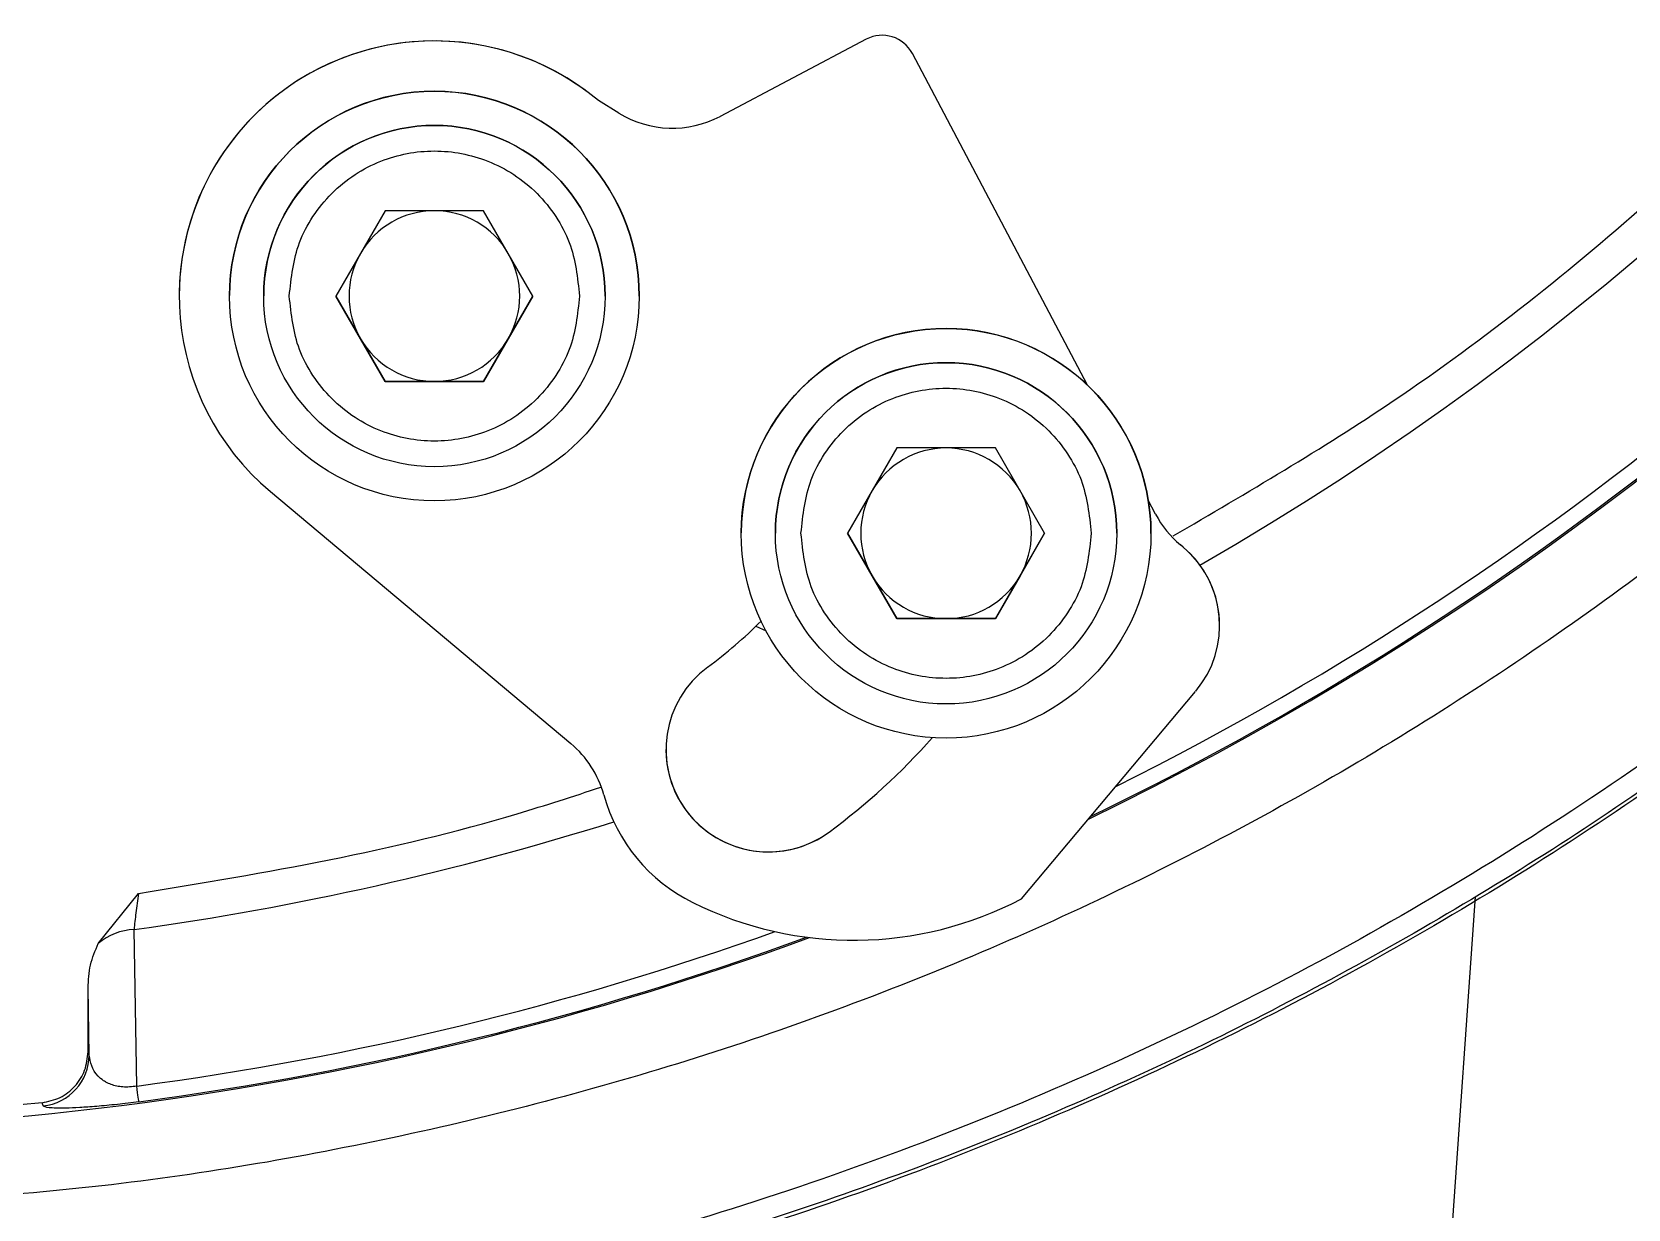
# Model space of a CAD drawing. Header units: millimetres. Extents: x 2160 to 4596, y 811 to 2534.
# Drawn here: x 2883.06 to 2929.81, y 2145.08 to 2179.57 of the extents above; entities that cross this region are included whole.
import ezdxf

# ---------------------------------------------------------------- set-up
doc = ezdxf.new("R2010")
doc.units = ezdxf.units.MM

msp = doc.modelspace()

# ---------------------------------------------------------------- linework, layer by layer
at = {"color": 7, "linetype": 'Continuous', "lineweight": 25}
for p, q in [((2907.501, 2179.355), (2903.221, 2177.096)), ((2907.501, 2179.355), (2903.221, 2177.096)), ((2907.501, 2179.355), (2907.501, 2179.355)), ((2913.98, 2169.222), (2908.852, 2178.937)), ((2908.852, 2178.937), (2908.852, 2178.937)), ((2913.98, 2169.222), (2908.852, 2178.937)), ((2900.256, 2177.189), (2899.655, 2177.557)), ((2899.655, 2177.557), (2899.655, 2177.557)), ((2900.256, 2177.189), (2899.655, 2177.557)), ((2900.256, 2177.189), (2900.256, 2177.189)), ((2903.221, 2177.096), (2903.221, 2177.096)), ((2893.408, 2174.331), (2891.964, 2171.831)), ((2896.294, 2174.331), (2893.408, 2174.331)), ((2897.738, 2171.831), (2896.294, 2174.331)), ((2887.377, 2171.839), (2887.377, 2171.839)), ((2888.851, 2171.838), (2888.851, 2171.838)), ((2889.851, 2171.837), (2889.851, 2171.837)), ((2891.964, 2171.831), (2893.408, 2169.331)), ((2892.686, 2170.581), (2891.964, 2171.831)), ((2896.294, 2169.331), (2897.738, 2171.831)), ((2897.738, 2171.831), (2897.016, 2170.581)), ((2899.851, 2171.826), (2899.851, 2171.826)), ((2900.851, 2171.825), (2900.851, 2171.825)), ((2893.408, 2169.331), (2892.686, 2170.581)), ((2897.016, 2170.581), (2896.294, 2169.331)), ((2893.408, 2169.331), (2896.294, 2169.331)), ((2893.408, 2169.331), (2893.408, 2169.331)), ((2894.851, 2169.331), (2893.408, 2169.331)), ((2896.294, 2169.331), (2894.851, 2169.331)), ((2896.294, 2169.331), (2896.294, 2169.331)), ((2908.396, 2167.379), (2906.953, 2164.879)), ((2911.283, 2167.379), (2908.396, 2167.379)), ((2912.726, 2164.879), (2911.283, 2167.379)), ((2890.047, 2166.106), (2898.849, 2158.72)), ((2915.976, 2165.439), (2915.761, 2165.848)), ((2915.976, 2165.439), (2915.761, 2165.848)), ((2915.976, 2165.439), (2915.976, 2165.439)), ((2903.839, 2164.886), (2903.839, 2164.886)), ((2904.839, 2164.885), (2904.839, 2164.885)), ((2906.953, 2164.879), (2908.396, 2162.379)), ((2907.674, 2163.629), (2906.953, 2164.879)), ((2911.283, 2162.379), (2912.726, 2164.879)), ((2912.726, 2164.879), (2912.004, 2163.629)), ((2914.839, 2164.874), (2914.839, 2164.874)), ((2915.839, 2164.873), (2915.839, 2164.873)), ((2916.779, 2164.476), (2916.701, 2164.542)), ((2916.701, 2164.542), (2916.701, 2164.542)), ((2916.779, 2164.476), (2916.701, 2164.542)), ((2916.779, 2164.476), (2916.779, 2164.476)), ((2908.396, 2162.379), (2907.674, 2163.629)), ((2912.004, 2163.629), (2911.283, 2162.379)), ((2908.396, 2162.379), (2911.283, 2162.379)), ((2908.396, 2162.379), (2908.396, 2162.379)), ((2909.839, 2162.379), (2908.396, 2162.379)), ((2911.283, 2162.379), (2909.839, 2162.379)), ((2911.283, 2162.379), (2911.283, 2162.379)), ((2904.268, 2162.158), (2904.565, 2162.02)), ((2917.851, 2162.175), (2917.851, 2162.175)), ((2912.049, 2154.171), (2917.149, 2160.249)), ((2906.413, 2156.128), (2906.413, 2156.128)), ((2885.006, 2152.865), (2886.18, 2154.331)), ((2924.242, 2138.563), (2925.343, 2154.242)), ((2886.134, 2148.684), (2886.053, 2153.271)), ((2884.738, 2149.594), (2884.706, 2151.558)), ((2884.706, 2149.688), (2884.706, 2151.558)), ((2883.358, 2148.195), (2880.914, 2147.981)), ((2883.389, 2148.103), (2883.358, 2148.195))]:
    msp.add_line(p, q, dxfattribs=at)
at = {"color": 7, "linetype": 'Continuous', "lineweight": 25, "flags": 128}
for points in [[(2884.738, 2149.594), (2884.72, 2149.646), (2884.706, 2149.688)], [(2886.196, 2148.223), (2886.194, 2148.237), (2886.19, 2148.264), (2886.185, 2148.304), (2886.178, 2148.357), (2886.169, 2148.422), (2886.159, 2148.499), (2886.147, 2148.586), (2886.134, 2148.684)]]:
    msp.add_lwpolyline(points, dxfattribs=at)
at = {"color": 7, "linetype": 'Continuous', "lineweight": 25}
for centre, radius in [((2894.851, 2171.831), 6), ((2894.851, 2171.831), 5), ((2909.839, 2164.879), 6), ((2909.839, 2164.879), 5)]:
    msp.add_circle(centre, radius, dxfattribs=at)
for centre, radius, start, end in [((2874.206, 2238.875), 91.48, 295.79271, 180), ((2874.206, 2238.875), 91.48, 180, 290.22656), ((2874.206, 2238.875), 90.976, 296.50811, 351.20762), ((2874.206, 2238.874), 86.42, 299.88973, 350.7957), ((2874.206, 2238.875), 91.441, 295.84596, 351.20762), ((2894.851, 2171.831), 7.474, 50, 230), ((2894.851, 2171.831), 7.474, 50, 179.9388), ((2907.968, 2178.47), 1, 27.8252, 117.8252), ((2907.968, 2178.47), 1, 27.8252, 117.8252), ((2894.851, 2171.831), 6, 359.9388, 179.8775), ((2894.851, 2171.831), 5, 359.9997, 179.9388), ((2901.821, 2179.749), 3, 238.5537, 297.8252), ((2901.821, 2179.749), 3, 238.5537, 297.8252), ((2894.851, 2171.831), 2.5, 89.9997, 149.9997), ((2894.851, 2171.831), 2.5, 29.9997, 89.9997), ((2894.851, 2171.831), 2.5, 149.9997, 209.9997), ((2894.851, 2171.831), 2.5, 329.9997, 29.9997), ((2909.839, 2164.879), 6, 359.9388, 179.8775), ((2894.851, 2171.831), 2.5, 209.9997, 269.9997), ((2894.851, 2171.831), 2.5, 269.9997, 329.9997), ((2909.839, 2164.879), 5, 359.9997, 179.9388), ((2909.839, 2164.879), 2.5, 89.9997, 149.9997), ((2909.839, 2164.879), 2.5, 29.9997, 89.9997), ((2909.839, 2164.879), 2.5, 149.9997, 209.9997), ((2909.839, 2164.879), 2.5, 329.9997, 29.9997), ((2918.629, 2166.84), 3, 207.8252, 230), ((2918.629, 2166.84), 3, 207.8252, 230), ((2914.851, 2162.178), 3, 320, 50), ((2914.851, 2162.178), 3, 359.9388, 50), ((2909.839, 2164.879), 2.5, 209.9997, 269.9997), ((2909.839, 2164.879), 2.5, 269.9997, 329.9997), ((2894.851, 2171.831), 13.5, 306.3628, 315.1303), ((2904.634, 2158.544), 3, 126.3628, 306.3628), ((2896.92, 2156.422), 3, 15.3829, 50), ((2894.851, 2171.831), 19.5, 306.3628, 318.4311), ((2894.851, 2171.831), 19.5, 306.3628, 318.431), ((2904.634, 2158.544), 3, 179.9388, 306.3628), ((2904.634, 2158.544), 5, 195.3829, 243.7074), ((2874.206, 2238.874), 86.42, 277.87924, 287.43853), ((2907.127, 2163.54), 10.583, 243.5885, 297.7159), ((2886.137, 2151.501), 1.772, 92.7061, 129.6354), ((2874.206, 2238.875), 90.976, 277.53416, 289.67251), ((2874.206, 2238.875), 91.441, 277.53416, 290.18053), ((2883.238, 2149.596), 1.5, 275.7884, 359.9113)]:
    msp.add_arc(centre, radius, start, end, dxfattribs=at)
for points in [[(2967.946, 2238.875), (2967.859, 2235.808), (2967.685, 2229.672), (2966.282, 2220.558), (2964.057, 2211.62), (2960.949, 2202.945), (2957.011, 2194.615), (2952.274, 2186.712), (2946.785, 2179.311), (2940.597, 2172.484), (2933.77, 2166.296), (2926.369, 2160.808), (2918.466, 2156.07), (2910.137, 2152.132), (2901.461, 2149.024), (2892.523, 2146.799), (2883.409, 2145.396), (2877.274, 2145.222), (2874.206, 2145.135)], [(2971.88, 2228.086), (2971.356, 2224.434), (2970.307, 2217.131), (2967.188, 2206.488), (2962.98, 2196.245), (2957.625, 2186.544), (2951.22, 2177.505), (2943.839, 2169.243), (2935.576, 2161.861), (2926.537, 2155.457), (2916.837, 2150.101), (2906.594, 2145.893), (2895.95, 2142.774), (2888.647, 2141.726), (2884.995, 2141.202)], [(2971.677, 2221.543), (2970.991, 2218.249), (2969.618, 2211.66), (2966.297, 2202.108), (2962.093, 2192.925), (2956.958, 2184.222), (2950.968, 2176.085), (2944.181, 2168.601), (2936.667, 2161.845), (2928.505, 2155.891), (2919.78, 2150.792), (2910.579, 2146.628), (2901.013, 2143.348), (2894.418, 2142.003), (2891.121, 2141.331)], [(2938.96, 2164.126), (2936.664, 2162.239), (2932.07, 2158.464), (2924.57, 2153.619), (2916.699, 2149.419), (2908.47, 2145.972), (2899.975, 2143.219), (2894.148, 2142.043), (2891.234, 2141.456)]]:
    msp.add_open_spline(points, degree=3, dxfattribs=at)
for points, knots in [([(2916.49, 2164.803), (2918.669, 2166.077), (2923.653, 2168.991), (2930.718, 2174.645), (2937.682, 2181.477), (2943.801, 2189.087), (2949.025, 2197.335), (2953.252, 2206.13), (2956.53, 2215.338), (2957.804, 2221.713), (2958.442, 2224.9)], [0, 0, 0, 0, 0.099849, 0.228442, 0.357035, 0.485628, 0.614221, 0.742814, 0.871407, 1, 1, 1, 1]), ([(2890.601, 2171.831), (2890.658, 2172.366), (2890.745, 2173.188), (2891.275, 2174.178), (2891.824, 2174.858), (2892.505, 2175.41), (2893.494, 2175.923), (2894.851, 2176.184), (2896.208, 2175.923), (2897.198, 2175.41), (2897.879, 2174.858), (2898.427, 2174.178), (2898.957, 2173.188), (2899.044, 2172.366), (2899.101, 2171.831)], [0, 0, 0, 0, 0.119728, 0.18418, 0.25, 0.31582, 0.380272, 0.5, 0.619728, 0.68418, 0.75, 0.81582, 0.880272, 1, 1, 1, 1]), ([(2899.101, 2171.831), (2899.044, 2171.297), (2898.957, 2170.474), (2898.427, 2169.485), (2897.879, 2168.805), (2897.198, 2168.253), (2896.208, 2167.739), (2894.851, 2167.479), (2893.494, 2167.739), (2892.505, 2168.253), (2891.824, 2168.805), (2891.275, 2169.485), (2890.745, 2170.474), (2890.658, 2171.297), (2890.601, 2171.831)], [0, 0, 0, 0, 0.119728, 0.18418, 0.25, 0.31582, 0.380272, 0.5, 0.619728, 0.68418, 0.75, 0.81582, 0.880272, 1, 1, 1, 1]), ([(2905.589, 2164.879), (2905.646, 2165.414), (2905.733, 2166.236), (2906.263, 2167.226), (2906.812, 2167.906), (2907.493, 2168.458), (2908.482, 2168.972), (2909.839, 2169.232), (2911.196, 2168.972), (2912.186, 2168.458), (2912.867, 2167.906), (2913.415, 2167.226), (2913.945, 2166.236), (2914.033, 2165.414), (2914.089, 2164.879)], [0, 0, 0, 0, 0.119728, 0.18418, 0.25, 0.31582, 0.380272, 0.5, 0.619728, 0.68418, 0.75, 0.81582, 0.880272, 1, 1, 1, 1]), ([(2914.089, 2164.879), (2914.033, 2164.345), (2913.945, 2163.522), (2913.415, 2162.533), (2912.867, 2161.853), (2912.186, 2161.301), (2911.196, 2160.787), (2909.839, 2160.527), (2908.482, 2160.787), (2907.493, 2161.301), (2906.812, 2161.853), (2906.263, 2162.533), (2905.733, 2163.522), (2905.646, 2164.345), (2905.589, 2164.879)], [0, 0, 0, 0, 0.119728, 0.18418, 0.25, 0.31582, 0.380272, 0.5, 0.619728, 0.68418, 0.75, 0.81582, 0.880272, 1, 1, 1, 1]), ([(2886.18, 2154.331), (2888.047, 2154.636), (2891.78, 2155.246), (2896.301, 2156.322), (2898.913, 2157.174), (2899.727, 2157.44)], [0, 0, 0, 0, 0.4077377, 0.8154754, 1, 1, 1, 1]), ([(2886.18, 2154.331), (2886.154, 2154.134), (2886.103, 2153.743), (2886.069, 2153.428), (2886.053, 2153.271)], [0, 0, 0, 0, 0.502434, 1, 1, 1, 1]), ([(2884.706, 2151.558), (2884.717, 2151.785), (2884.74, 2152.239), (2884.918, 2152.657), (2885.006, 2152.865)], [0, 0, 0, 0, 0.501105, 1, 1, 1, 1]), ([(2883.358, 2148.195), (2883.539, 2148.233), (2883.901, 2148.31), (2884.342, 2148.661), (2884.647, 2149.136), (2884.686, 2149.504), (2884.706, 2149.688)], [0, 0, 0, 0, 0.250514, 0.50007, 0.74999, 1, 1, 1, 1]), ([(2886.134, 2148.684), (2886.064, 2148.673), (2885.922, 2148.651), (2885.718, 2148.655), (2885.537, 2148.682), (2885.371, 2148.73), (2885.277, 2148.774), (2885.23, 2148.8), (2885.224, 2148.804), (2885.2, 2148.817), (2885.111, 2148.872), (2884.833, 2149.111), (2884.78, 2149.38), (2884.738, 2149.594)], [0, 0, 0, 0, 0.058872, 0.118076, 0.181704, 0.251258, 0.33051, 0.330822, 0.333623, 0.341737, 0.373322, 0.501634, 1, 1, 1, 1]), ([(2886.196, 2148.223), (2885.982, 2148.196), (2885.541, 2148.141), (2884.951, 2148.087), (2884.439, 2148.051), (2883.926, 2148.032), (2883.491, 2148.043), (2883.424, 2148.083), (2883.389, 2148.103)], [0, 0, 0, 0, 0.1205845, 0.248868, 0.3727771, 0.5012581, 0.7408272, 1, 1, 1, 1])]:
    msp.add_open_spline(points, degree=3, knots=knots, dxfattribs=at)

doc.saveas('drawing.dxf')
